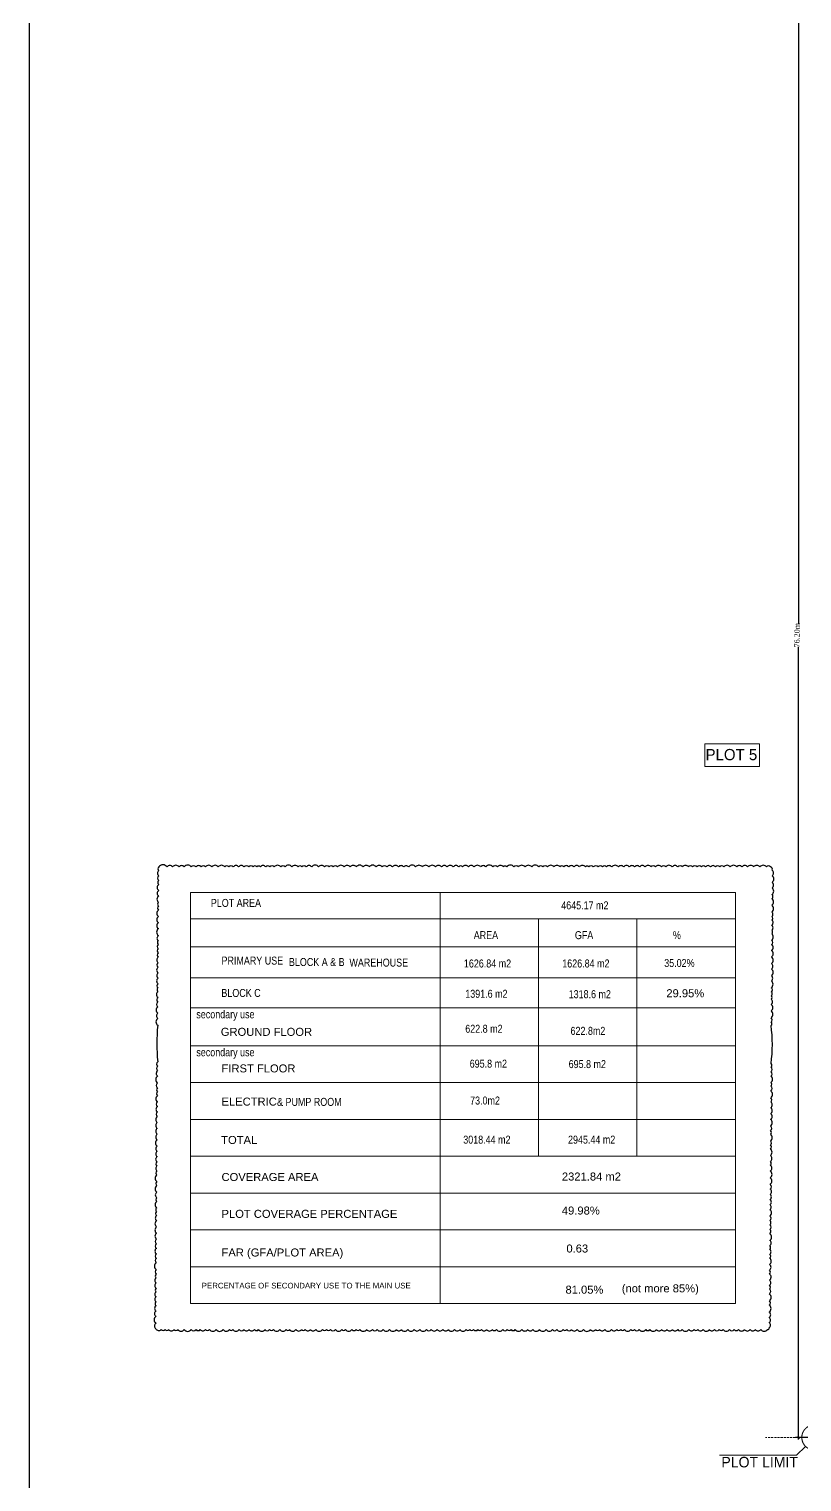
# Model space of a CAD drawing. Header units: millimetres. Extents: x -9083 to 924194, y -232449 to 321637.
# Drawn here: x 564302 to 600997, y 191949 to 260947 of the extents above; entities that cross this region are included whole.
import ezdxf

# ---------------------------------------------------------------- set-up
doc = ezdxf.new("R2010")
doc.units = ezdxf.units.MM
doc.header["$LTSCALE"] = 400
doc.header["$MEASUREMENT"] = 0
doc.header["$PDMODE"] = 3
doc.linetypes.add('( Hidden )', pattern=[0.375, 0.25, -0.125])
doc.linetypes.add('HIDDEN', pattern=[0.375, 0.25, -0.125])
doc.layers.get('0').update_dxf_attribs({"lineweight": 0, "true_color": 0xff1414})
doc.layers.get('Defpoints').update_dxf_attribs({"color": 8, "lineweight": 5})
doc.layers.add('-Wall', color=12, linetype='Continuous')
doc.layers.add('dim', color=7, linetype='Continuous')
for name, color, linetype, lineweight in [('AR-Parapet', 2, 'Continuous', 18), ('AR-PlotLimit', 30, 'HIDDEN', 0), ('BORDER TEXT', 7, 'Continuous', 5), ('DIM-OUT', 3, 'Continuous', 5)]:
    doc.layers.add(name, color=color, linetype=linetype, lineweight=lineweight)
doc.styles.add('arial', font='arial.ttf', dxfattribs={"width": 0.8, "height": 2.2})
doc.styles.add('ROMAN', font='times.ttf')
doc.styles.get("Standard").update_dxf_attribs({"font": 'GOTHIC.TTF', "height": 220})
doc.styles.add('XREF$0$STANDARD', font='verdana.ttf')
doc.dimstyles.new('SITE DIM', dxfattribs={"dimscale": 0, "dimtxt": 250, "dimasz": 100, "dimexe": 150, "dimexo": 150, "dimgap": 0, "dimtad": 0, "dimlfac": 0.001, "dimzin": 0, "dimdsep": 46, "dimtxsty": 'ROMAN', "dimblk": 'OBLIQUE', "dimcen": 150, "dimdle": 100, "dimclrd": 1, "dimclre": 1, "dimclrt": 3, "dimadec": 0, "dimazin": 0, "dimtfac": 100, "dimtix": 1, "dimtofl": 0, "dimtmove": 0, "dimatfit": 0, "dimldrblk": 'OBLIQUE', "dimfxl": 150, "dimtvp": 0.285714, "dimtolj": 1, "dimtzin": 0, "dimarcsym": 0})

# ---------------------------------------------------------------- blocks, each defined once
blk = doc.blocks.new('plot limits')
at = {"lineweight": 15}
for p, q in [((-20401.66, -13362.229), (-20401.24, -13361.809)), ((-20401.24, -13361.809), (-20397.575, -13361.809)), ((-20402.675, -13362.65), (-20402.859, -13362.489)), ((-20402.675, -13362.65), (-20402.474, -13362.493)), ((-20402.081, -13363.244), (-20401.962, -13363.068)), ((-20402.081, -13363.244), (-20401.894, -13363.379))]:
    blk.add_line(p, q, dxfattribs=at)
blk.add_arc((-20402.081, -13362.65), 0.595, 270, 180, dxfattribs=at)
blk = doc.blocks.new('_Oblique')
at = {"color": 0, "linetype": 'ByBlock', "lineweight": -2}
blk.add_line((-0.5, -0.5), (0.5, 0.5), dxfattribs=at)
blk = doc.blocks.new('*D207')
at = {"layer": 'Defpoints', "color": 0, "transparency": 16777216}
for p in [(600835, 270261), (601587, 270261), (601587, 194061)]:
    blk.add_point(p, dxfattribs=at)
at = {"layer": 'DIM-OUT', "color": 1, "lineweight": -2, "transparency": 16777216}
for p, q in [((601437, 270261), (600685, 270261)), ((600835, 270361), (600835, 232712)), ((600835, 193961), (600835, 231609)), ((601437, 194061), (600685, 194061))]:
    blk.add_line(p, q, dxfattribs=at)
at = {"layer": 'DIM-OUT', "color": 1, "lineweight": -2, "transparency": 16777216, "xscale": 100, "yscale": 100, "zscale": 100}
for p, rotation in [((600835, 270261), 90), ((600835, 194061), 270)]:
    blk.add_blockref('_Oblique', p, dxfattribs=dict(at, rotation=rotation))
at = {"layer": 'DIM-OUT', "color": 3, "transparency": 16777216, "insert": (600762, 232161), "char_height": 250, "attachment_point": 5, "rotation": 90, "style": 'ROMAN'}
blk.add_mtext('\\A1;76.20m', dxfattribs=at)

msp = doc.modelspace()

# ---------------------------------------------------------------- linework, layer by layer
at = {"layer": '-Wall', "ltscale": 0.02}
msp.add_lwpolyline([(675218.28376, 276754.70342), (564302.39933, 276754.70342), (564302.39933, 184157.19153), (675218.28376, 184157.19153)], close=True, dxfattribs=at)
at = {"lineweight": 5}
for p, q in [((597835.99787, 219933.54855), (571970.95141, 219933.54855)), ((571970.95141, 219933.54855), (571970.95141, 214470.63122)), ((597835.99787, 218683.54855), (571970.95141, 218683.54855)), ((597835.99787, 217354.62359), (571970.95141, 217354.62359)), ((597835.99787, 215882.08346), (571970.95141, 215882.08346)), ((597835.99787, 214470.63122), (571970.95141, 214470.63122)), ((597835.99787, 214470.63122), (571970.95141, 214470.63122)), ((571970.95141, 214470.63122), (571970.95141, 200417.16049)), ((571970.95141, 212667.16049), (597835.99787, 212667.16049)), ((571970.95141, 210917.16049), (597835.99787, 210917.16049)), ((571970.95141, 209167.16049), (597835.99787, 209167.16049)), ((571970.95141, 207417.16049), (597835.99787, 207417.16049)), ((571970.95141, 205667.16049), (597835.99787, 205667.16049)), ((571970.95141, 203917.16049), (597835.99787, 203917.16049)), ((571970.95141, 202167.16049), (597835.99787, 202167.16049)), ((571970.95141, 200417.16049), (597835.99787, 200417.16049))]:
    msp.add_line(p, q, dxfattribs=at)
for p, q in [((597835.99787, 219933.54855), (597835.99787, 214470.63122)), ((593164.49372, 218683.54855), (593164.49372, 217354.62359)), ((593164.49372, 217354.62359), (593164.49372, 215882.08346)), ((593164.49372, 215882.08346), (593164.49372, 214470.63122)), ((593164.49372, 214470.63122), (593164.49372, 207417.16049)), ((597835.99787, 214470.63122), (597835.99787, 200417.16049))]:
    msp.add_line(p, q)
for points in [[(583821.48543, 219933.54855), (583821.48543, 217354.62359)], [(588492.98958, 218683.54855), (588492.98958, 217354.62359)], [(583821.48543, 217354.62359), (583821.48543, 215882.08346)], [(588492.98958, 217354.62359), (588492.98958, 215882.08346)], [(583821.48543, 215882.08346), (583821.48543, 214470.63122)], [(588492.98958, 215882.08346), (588492.98958, 214470.63122)], [(583821.48543, 214470.63122), (583821.48543, 200417.16049)], [(588492.98958, 214470.63122), (588492.98958, 207417.16049)]]:
    msp.add_lwpolyline(points)
at = {"layer": 'AR-Parapet', "linetype": '( Hidden )'}
msp.add_line((601586.8647, 194060.51725), (599262.07119, 194060.51725), dxfattribs=at)
at = {"layer": 'AR-PlotLimit', "linetype": 'ByBlock', "lineweight": 15}
msp.add_lwpolyline([(596393.68012, 226995.64227), (598988.56414, 226995.64227), (598988.56414, 225917.54941), (596393.68012, 225917.54941)], close=True, dxfattribs=at)
at = {"layer": 'dim', "color": 220}
msp.add_lwpolyline([(570463.74385, 221154.08003, 0.52056705), (570462.53238, 220980.39324, 0.52056705), (570460.80699, 220733.02639, 0.52056705), (570459.26179, 220511.49284, 0.52056705), (570457.95535, 220324.19004, 0.52056705), (570455.95426, 220037.2976, 0.52056705), (570454.12439, 219774.95161, 0.52056705), (570452.01823, 219472.99357, 0.52056705), (570450.83773, 219303.74712, 0.52056705), (570449.39463, 219096.85191, 0.52056705), (570447.31344, 218798.47462, 0.52056705), (570445.27854, 218506.73494, 0.52056705), (570443.31432, 218225.12715, 0.52056705), (570440.99813, 217893.05824, 0.52056705), (570439.27284, 217645.70666, 0.52056705), (570438.08092, 217474.82242, 0.52056705), (570436.68142, 217274.17827, 0.52056705), (570435.2765, 217072.75592, 0.52056705), (570433.84298, 216867.23402, 0.52056705), (570432.02424, 216606.48513, 0.52056705), (570430.52243, 216391.17211, 0.52056705), (570428.62249, 216118.78069, 0.52056705), (570426.91807, 215874.41985, 0.52056705), (570425.06528, 215608.78812, 0.52056705), (570423.62409, 215402.16757, 0.52056705), (570422.43639, 215231.88861, 0.52056705), (570420.57853, 214965.52953, 0.52056705), (570419.00104, 214739.36745, 0.52056705), (570417.43211, 214514.43116, 0.52056705), (570415.26687, 214204.00443, 0.52056705), (570413.57405, 213961.3068, 0.52056705), (570411.29184, 213634.11056, 0.0511581498), (570410.10219, 211898.52423, 0.52056705), (570408.63177, 211687.71258, 0.52056705), (570407.14656, 211474.77995, 0.52056705), (570405.38271, 211221.89956, 0.52056705), (570403.06294, 210889.31693, 0.52056705), (570401.46236, 210659.84367, 0.52056705), (570400.22818, 210482.90165, 0.52056705), (570398.8449, 210284.58194, 0.52056705), (570396.81199, 209993.12709, 0.52056705), (570395.33973, 209782.05096, 0.52056705), (570393.53082, 209522.71097, 0.52056705), (570391.92293, 209292.18993, 0.52056705), (570390.01416, 209018.53203, 0.52056705), (570388.08165, 208741.47139, 0.52056705), (570386.15277, 208464.92956, 0.52056705), (570384.23701, 208190.26966, 0.52056705), (570382.16507, 207893.21988, 0.52056705), (570380.46516, 207649.50499, 0.52056705), (570378.69765, 207396.10072, 0.52056705), (570376.94204, 207144.40034, 0.52056705), (570375.57858, 206948.92387, 0.52056705), (570373.9333, 206713.04188, 0.52056705), (570372.63427, 206526.80212, 0.52056705), (570370.47109, 206216.6704, 0.52056705), (570369.11463, 206022.19593, 0.52056705), (570366.92438, 205708.18336, 0.52056705), (570365.07003, 205442.32783, 0.52056705), (570363.83014, 205264.56693, 0.52056705), (570361.78443, 204971.27592, 0.52056705), (570360.51304, 204788.99839, 0.52056705), (570359.18293, 204598.30303, 0.52056705), (570357.48748, 204355.22902, 0.52056705), (570355.45248, 204063.47408, 0.52056705), (570353.3918, 203768.03666, 0.52056705), (570351.41282, 203484.31298, 0.52056705), (570349.84079, 203258.93418, 0.52056705), (570348.32571, 203041.71889, 0.52056705), (570346.4737, 202776.19906, 0.52056705), (570345.00953, 202566.2826, 0.52056705), (570343.54521, 202356.34579, 0.52056705), (570341.28923, 202032.90832, 0.52056705), (570339.75928, 201813.56187, 0.52056705), (570338.54213, 201639.06128, 0.52056705), (570336.86364, 201398.41851, 0.52056705), (570335.12026, 201148.47291, 0.52056705), (570333.9023, 200973.85533, 0.52056705), (570332.28252, 200741.63039, 0.52056705), (570330.5637, 200495.2045, 0.52056705), (570329.30518, 200314.77329, 0.52056705), (570327.54588, 200062.54395, 0.52056705), (570325.77068, 199808.03594, 0.52056705), (570323.48773, 199480.73289, 0.52056705), (570321.70671, 199225.39073, 0.52056705), (570575.0899, 199186.43007, 0.52056705), (570759.76249, 199186.43007, 0.52056705), (570935.97128, 199186.43007, 0.52056705), (571179.9515, 199186.43007, 0.52056705), (571373.66774, 199186.43007, 0.52056705), (571668.44094, 199186.43007, 0.52056705), (571997.66444, 199186.43007, 0.52056705), (572228.82181, 199186.43007, 0.52056705), (572433.86041, 199186.43007, 0.52056705), (572674.84982, 199186.43007, 0.52056705), (572861.89268, 199186.43007, 0.52056705), (573185.70424, 199186.43007, 0.52056705), (573514.51575, 199186.43007, 0.52056705), (573812.19837, 199186.43007, 0.52056705), (573979.11428, 199186.43007, 0.52056705), (574278.37369, 199186.43007, 0.52056705), (574507.59313, 199186.43007, 0.52056705), (574741.30388, 199186.43007, 0.52056705), (575002.47111, 199186.43007, 0.52056705), (575202.92176, 199186.43007, 0.52056705), (575503.85461, 199186.43007, 0.52056705), (575715.07322, 199186.43007, 0.52056705), (575910.09667, 199186.43007, 0.52056705), (576210.13431, 199186.43007, 0.52056705), (576507.8678, 199186.43007, 0.52056705), (576678.29841, 199186.43007, 0.52056705), (576971.39818, 199186.43007, 0.52056705), (577243.1299, 199186.43007, 0.52056705), (577415.61034, 199186.43007, 0.52056705), (577662.912, 199186.43007, 0.52056705), (577910.11701, 199186.43007, 0.52056705), (578234.4423, 199186.43007, 0.52056705), (578430.48303, 199186.43007, 0.52056705), (578618.08539, 199186.43007, 0.52056705), (578846.39945, 199186.43007, 0.52056705), (579149.80939, 199186.43007, 0.52056705), (579322.67131, 199186.43007, 0.52056705), (579626.97645, 199186.43007, 0.52056705), (579828.87165, 199186.43007, 0.52056705), (580011.65209, 199186.43007, 0.52056705), (580332.62034, 199186.43007, 0.52056705), (580607.73962, 199186.43007, 0.52056705), (580830.51457, 199186.43007, 0.52056705), (581114.5249, 199186.43007, 0.52056705), (581415.22886, 199186.43007, 0.52056705), (581742.32625, 199186.43007, 0.52056705), (581977.88845, 199186.43007, 0.52056705), (582290.67265, 199186.43007, 0.52056705), (582583.9657, 199186.43007, 0.52056705), (582855.74829, 199186.43007, 0.52056705), (583178.99017, 199186.43007, 0.52056705), (583396.11919, 199186.43007, 0.52056705), (583676.36049, 199186.43007, 0.52056705), (583947.57848, 199186.43007, 0.52056705), (584211.04477, 199186.43007, 0.52056705), (584500.55861, 199186.43007, 0.52056705), (584758.4858, 199186.43007, 0.52056705), (585056.71267, 199186.43007, 0.52056705), (585225.15959, 199186.43007, 0.52056705), (585409.7457, 199186.43007, 0.52056705), (585614.9369, 199186.43007, 0.52056705), (585786.1966, 199186.43007, 0.52056705), (586020.78221, 199186.43007, 0.52056705), (586295.30638, 199186.43007, 0.52056705), (586500.14153, 199186.43007, 0.52056705), (586794.17719, 199186.43007, 0.52056705), (587005.30424, 199186.43007, 0.52056705), (587185.72458, 199186.43007, 0.52056705), (587389.20675, 199186.43007, 0.52056705), (587702.59115, 199186.43007, 0.52056705), (587983.28005, 199186.43007, 0.52056705), (588218.39465, 199186.43007, 0.52056705), (588529.26127, 199186.43007, 0.52056705), (588854.94972, 199186.43007, 0.52056705), (589149.11255, 199186.43007, 0.52056705), (589364.81228, 199186.43007, 0.52056705), (589654.27017, 199186.43007, 0.52056705), (589832.92044, 199186.43007, 0.52056705), (590052.52146, 199186.43007, 0.52056705), (590320.45872, 199186.43007, 0.52056705), (590622.81576, 199186.43007, 0.52056705), (590954.81646, 199186.43007, 0.52056705), (591202.41312, 199186.43007, 0.52056705), (591396.56679, 199186.43007, 0.52056705), (591633.47181, 199186.43007, 0.52056705), (591957.4207, 199186.43007, 0.52056705), (592203.3948, 199186.43007, 0.52056705), (592396.76008, 199186.43007, 0.52056705), (592568.70136, 199186.43007, 0.52056705), (592875.75826, 199186.43007, 0.52056705), (593048.89993, 199186.43007, 0.52056705), (593274.26387, 199186.43007, 0.52056705), (593580.5578, 199186.43007, 0.52056705), (593780.82535, 199186.43007, 0.52056705), (594090.32881, 199186.43007, 0.52056705), (594344.41575, 199186.43007, 0.52056705), (594593.95034, 199186.43007, 0.52056705), (594847.95589, 199186.43007, 0.52056705), (595097.48031, 199186.43007, 0.52056705), (595306.20149, 199186.43007, 0.52056705), (595632.35788, 199186.43007, 0.52056705), (595874.3188, 199186.43007, 0.52056705), (596055.02907, 199186.43007, 0.52056705), (596306.18114, 199186.43007, 0.52056705), (596600.2575, 199186.43007, 0.52056705), (596843.24587, 199186.43007, 0.52056705), (597068.54368, 199186.43007, 0.52056705), (597256.79202, 199186.43007, 0.52056705), (597552.06877, 199186.43007, 0.52056705), (597778.81621, 199186.43007, 0.52056705), (597983.02573, 199186.43007, 0.52056705), (598267.24461, 199186.43007, 0.52056705), (598540.12078, 199186.43007, 0.52056705), (598780.03695, 199186.43007, 0.52056705), (599045.92438, 199186.43007, 0.52056705), (599357.5031, 199186.43007, 0.52056705), (599441.8971, 199275.08184, 0.52056705), (599443.57027, 199514.96166, 0.52056705), (599445.24025, 199754.38372, 0.52056705), (599447.07189, 200016.98402, 0.52056705), (599449.36247, 200345.38062, 0.52056705), (599450.79986, 200551.45693, 0.52056705), (599453.04147, 200872.83445, 0.52056705), (599454.62098, 201099.28645, 0.52056705), (599455.92477, 201286.20778, 0.52056705), (599457.61656, 201528.7579, 0.52056705), (599459.63155, 201817.64417, 0.52056705), (599460.93739, 202004.8605, 0.52056705), (599462.79192, 202270.74146, 0.52056705), (599464.89791, 202572.67408, 0.52056705), (599466.16678, 202754.59049, 0.52056705), (599467.89689, 203002.63381, 0.52056705), (599469.08243, 203172.60252, 0.52056705), (599470.78703, 203416.9888, 0.52056705), (599472.97685, 203730.94032, 0.52056705), (599474.39465, 203934.209, 0.52056705), (599475.98832, 204162.69044, 0.52056705), (599477.34869, 204357.7244, 0.52056705), (599478.88662, 204578.21527, 0.52056705), (599480.95869, 204875.28538, 0.52056705), (599482.63427, 205115.51107, 0.52056705), (599484.35572, 205362.31334, 0.52056705), (599486.01637, 205600.3977, 0.52056705), (599487.81016, 205857.57093, 0.52056705), (599489.39034, 206084.11957, 0.52056705), (599491.52102, 206389.59225, 0.52056705), (599493.77602, 206712.8873, 0.52056705), (599495.6976, 206988.38136, 0.52056705), (599496.93124, 207165.24708, 0.52056705), (599498.95787, 207455.80165, 0.52056705), (599501.08007, 207760.0587, 0.52056705), (599502.41198, 207951.01346, 0.52056705), (599503.7218, 208138.79945, 0.52056705), (599505.96888, 208460.96026, 0.52056705), (599507.18422, 208635.20145, 0.52056705), (599508.66968, 208848.16969, 0.52056705), (599510.85595, 209161.61259, 0.52056705), (599512.76767, 209435.69266, 0.52056705), (599514.76644, 209722.25449, 0.52056705), (599516.67866, 209996.40576, 0.52056705), (599518.03775, 210191.25662, 0.52056705), (599520.29263, 210514.53641, 0.52056705), (599521.87558, 210741.48179, 0.52056705), (599523.16021, 210925.65651, 0.52056705), (599525.15455, 211211.58256, 0.52056705), (599526.61489, 211420.9497, 0.52056705), (599528.16765, 211643.56664, 0.52056705), (599529.37582, 211816.7804, 0.0701784933), (599531.0767, 213625.66024, 0.52056705), (599532.24531, 213793.20278, 0.52056705), (599533.62349, 213990.79006, 0.52056705), (599535.92741, 214321.09911, 0.52056705), (599538.03116, 214622.71129, 0.52056705), (599539.76539, 214871.34463, 0.52056705), (599540.92893, 215038.15983, 0.52056705), (599542.2663, 215229.89787, 0.52056705), (599543.59347, 215420.17107, 0.52056705), (599545.84626, 215743.15077, 0.52056705), (599547.55675, 215988.38137, 0.52056705), (599549.77513, 216306.42737, 0.52056705), (599551.60358, 216568.5699, 0.52056705), (599553.8021, 216883.76757, 0.52056705), (599555.87903, 217181.53451, 0.52056705), (599557.84268, 217463.06092, 0.52056705), (599559.3479, 217678.86222, 0.52056705), (599561.43956, 217978.73997, 0.52056705), (599562.64628, 218151.74519, 0.52056705), (599564.29273, 218387.79504, 0.52056705), (599565.97186, 218628.52936, 0.52056705), (599567.17049, 218800.3749, 0.52056705), (599568.65765, 219013.58728, 0.52056705), (599570.92109, 219338.09287, 0.52056705), (599573.12478, 219654.03314, 0.52056705), (599574.43523, 219841.91069, 0.52056705), (599576.64474, 220158.68511, 0.52056705), (599578.47412, 220420.95989, 0.52056705), (599580.66114, 220734.5096, 0.52056705), (599582.47462, 220994.50572, 0.52056705), (599497.3952, 221154.08003, 0.52056705), (599311.94439, 221154.08003, 0.52056705), (599003.44804, 221154.08003, 0.52056705), (598706.15706, 221154.08003, 0.52056705), (598418.17423, 221154.08003, 0.52056705), (598149.38246, 221154.08003, 0.52056705), (597904.12555, 221154.08003, 0.52056705), (597594.36776, 221154.08003, 0.52056705), (597294.83876, 221154.08003, 0.52056705), (597092.63329, 221154.08003, 0.52056705), (596896.48066, 221154.08003, 0.52056705), (596658.67535, 221154.08003, 0.52056705), (596421.37359, 221154.08003, 0.52056705), (596223.95953, 221154.08003, 0.52056705), (596028.57494, 221154.08003, 0.52056705), (595807.81422, 221154.08003, 0.52056705), (595600.34939, 221154.08003, 0.52056705), (595320.22508, 221154.08003, 0.52056705), (595103.53857, 221154.08003, 0.52056705), (594835.36734, 221154.08003, 0.52056705), (594529.5261, 221154.08003, 0.52056705), (594323.29219, 221154.08003, 0.52056705), (594044.38862, 221154.08003, 0.52056705), (593830.50982, 221154.08003, 0.52056705), (593554.11385, 221154.08003, 0.52056705), (593296.85299, 221154.08003, 0.52056705), (593049.66323, 221154.08003, 0.52056705), (592799.72681, 221154.08003, 0.52056705), (592535.94008, 221154.08003, 0.52056705), (592282.3923, 221154.08003, 0.52056705), (591968.14829, 221154.08003, 0.52056705), (591714.41232, 221154.08003, 0.52056705), (591528.39183, 221154.08003, 0.52056705), (591321.26779, 221154.08003, 0.52056705), (591092.0331, 221154.08003, 0.52056705), (590886.6537, 221154.08003, 0.52056705), (590716.72664, 221154.08003, 0.52056705), (590430.67156, 221154.08003, 0.52056705), (590171.81357, 221154.08003, 0.52056705), (589929.76109, 221154.08003, 0.52056705), (589687.55603, 221154.08003, 0.52056705), (589508.64127, 221154.08003, 0.52056705), (589227.14362, 221154.08003, 0.52056705), (588914.15596, 221154.08003, 0.52056705), (588695.51119, 221154.08003, 0.52056705), (588497.70038, 221154.08003, 0.52056705), (588165.4352, 221154.08003, 0.52056705), (587850.21969, 221154.08003, 0.52056705), (587532.49148, 221154.08003, 0.52056705), (587323.89747, 221154.08003, 0.52056705), (586990.67604, 221154.08003, 0.52056705), (586816.98503, 221154.08003, 0.52056705), (586542.54733, 221154.08003, 0.52056705), (586315.81515, 221154.08003, 0.52056705), (585989.2315, 221154.08003, 0.52056705), (585743.30826, 221154.08003, 0.52056705), (585429.43048, 221154.08003, 0.52056705), (585161.99169, 221154.08003, 0.52056705), (584883.47978, 221154.08003, 0.52056705), (584702.12353, 221154.08003, 0.52056705), (584441.56159, 221154.08003, 0.52056705), (584153.00399, 221154.08003, 0.52056705), (583881.73005, 221154.08003, 0.52056705), (583599.31685, 221154.08003, 0.52056705), (583289.79304, 221154.08003, 0.52056705), (582975.01496, 221154.08003, 0.52056705), (582656.87476, 221154.08003, 0.52056705), (582326.19653, 221154.08003, 0.52056705), (582090.96495, 221154.08003, 0.52056705), (581842.6104, 221154.08003, 0.52056705), (581557.28269, 221154.08003, 0.52056705), (581298.82652, 221154.08003, 0.52056705), (581067.76579, 221154.08003, 0.52056705), (580779.51847, 221154.08003, 0.52056705), (580457.35491, 221154.08003, 0.52056705), (580161.38132, 221154.08003, 0.52056705), (579839.41613, 221154.08003, 0.52056705), (579543.24417, 221154.08003, 0.52056705), (579259.58989, 221154.08003, 0.52056705), (578951.99892, 221154.08003, 0.52056705), (578742.18925, 221154.08003, 0.52056705), (578544.02748, 221154.08003, 0.52056705), (578330.63698, 221154.08003, 0.52056705), (578049.82091, 221154.08003, 0.52056705), (577722.44886, 221154.08003, 0.52056705), (577462.28874, 221154.08003, 0.52056705), (577257.99784, 221154.08003, 0.52056705), (577076.5653, 221154.08003, 0.52056705), (576782.93655, 221154.08003, 0.52056705), (576456.82593, 221154.08003, 0.52056705), (576251.79749, 221154.08003, 0.52056705), (575946.68869, 221154.08003, 0.52056705), (575733.46604, 221154.08003, 0.52056705), (575542.87795, 221154.08003, 0.52056705), (575286.41057, 221154.08003, 0.52056705), (575114.1641, 221154.08003, 0.52056705), (574934.85769, 221154.08003, 0.52056705), (574740.53108, 221154.08003, 0.52056705), (574514.73988, 221154.08003, 0.52056705), (574251.68559, 221154.08003, 0.52056705), (573995.77263, 221154.08003, 0.52056705), (573781.12069, 221154.08003, 0.52056705), (573591.66687, 221154.08003, 0.52056705), (573285.3882, 221154.08003, 0.52056705), (572986.21016, 221154.08003, 0.52056705), (572680.25193, 221154.08003, 0.52056705), (572481.04745, 221154.08003, 0.52056705), (572229.14259, 221154.08003, 0.52056705), (572002.33411, 221154.08003, 0.52056705), (571673.54295, 221154.08003, 0.52056705), (571424.55769, 221154.08003, 0.52056705), (571116.60558, 221154.08003, 0.52056705), (570854.75168, 221154.08003, 0.52056705)], format="xyb", close=True, dxfattribs=at)

# ---------------------------------------------------------------- block references
at = {"layer": 'AR-PlotLimit', "lineweight": 15, "xscale": 1000.000000014552, "yscale": 1000.000000014552, "zscale": 1000.000000014552, "rotation": 180}
msp.add_blockref('plot limits', (-19800494.00796, -13168589.36179), dxfattribs=at)

# ---------------------------------------------------------------- texts
at = {"layer": 'AR-PlotLimit', "linetype": 'ByBlock', "lineweight": 15, "insert": (597648.18324, 226487.51082), "char_height": 532.7411016, "width": 5102.6106132, "attachment_point": 5}
msp.add_mtext('{\\fSuperFrench|b0|i0|c2|p2;PLOT 5}', dxfattribs=at)
at = {"layer": 'AR-PlotLimit', "lineweight": 15, "insert": (598992.02427, 192886.62397), "char_height": 500, "width": 4789.0153379, "attachment_point": 5, "style": 'XREF$0$STANDARD'}
msp.add_mtext('{\\fStylus BT|b0|i0|c0|p34;PLOT LIMIT}', dxfattribs=at)
at = {"layer": 'BORDER TEXT', "style": 'arial'}
for s, height, p in [('29.95%%%', 380, (594559.69812, 214967.61689)), ('GROUND FLOOR ', 380, (573405.68398, 213134.30885, 0)), ('FIRST FLOOR ', 380, (573440.28545, 211397.62893)), ('ELECTRIC', 380, (573440.28545, 209821.59721)), (' TOTAL  ', 380, (573278.23539, 207999.77789, 0)), ('COVERAGE AREA', 380, (573440.28545, 206240.71064)), ('2321.84 m2', 380, (589600.25537, 206263.17694, 0)), ('49.98%%%', 380, (589598.53485, 204647.48417)), ('PLOT COVERAGE PERCENTAGE', 380, (573440.28545, 204490.71064)), ('FAR (GFA/PLOT AREA) ', 380, (573440.28545, 202655.56115)), ('0.63', 380, (589815.18036, 202843.72844, 0)), ('PERCENTAGE OF SECONDARY USE TO THE MAIN USE ', 267.52, (572499.51246, 201137.59664)), ('81.05%%%', 380, (589770.62303, 200889.60579)), (' (not more 85%%%) ', 380, (592296.287, 200952.08647))]:
    msp.add_text(s, height=height, dxfattribs=at).set_placement(p)
at = {"layer": 'BORDER TEXT', "char_height": 380, "attachment_point": 1, "style": 'arial'}
for s, insert in [(' PLOT AREA', (572814.00469, 219636.28744)), ('4645.17 m2', (589570.04346, 219520.62227)), (' AREA', (585297.73572, 218106.102)), ('GFA', (590217.41154, 218106.102)), ('%', (594870.71651, 218106.102)), ('PRIMARY USE ', (573440.28545, 216897.44891)), ('BLOCK A & B', (576639.88572, 216830.07617)), ('WAREHOUSE ', (579513.79932, 216802.6242)), ('1626.84 m2', (584947.33519, 216760.46864)), ('1626.84 m2', (589618.83933, 216760.46864)), ('35.02%', (594459.08289, 216783.56244)), ('BLOCK C', (573433.93342, 215360.26591)), ('1391.6 m2', (585013.28508, 215322.06774)), ('1318.6 m2', (589921.41818, 215302.82893)), ('secondary use', (572244.69079, 214347.13939)), ('622.8 m2', (585013.28508, 213660.80526)), (' 622.8m2', (589892.16058, 213561.37129)), ('secondary use', (572244.69079, 212543.66866)), ('695.8 m2', (585223.73496, 212002.47634)), ('695.8 m2', (589921.41818, 211983.23752)), (' & PUMP ROOM', (575959.37577, 210187.94282)), ('73.0m2', (585242.87075, 210252.47634)), ('3018.44 m2', (584917.84693, 208394.68876)), ('2945.44 m2', (589892.16058, 208394.68876))]:
    msp.add_mtext_dynamic_manual_height_columns(s, width=17413.5653186, gutter_width=1717.2, heights=[0], dxfattribs=dict(at, insert=insert))

# ---------------------------------------------------------------- dimensions: what is measured, and where the dimension line sits
at = {"layer": 'DIM-OUT'}
dim = msp.add_linear_dim(base=(600835.26951, 270260.51725), p1=(601586.8647, 194060.51725), p2=(601586.8647, 270260.51725), angle=90, dimstyle='SITE DIM', override={"dimscale": 1, "dimpost": 'm'}, dxfattribs=at)
dim.commit()
dim.dimension.update_dxf_attribs({"geometry": '*D207', "text_midpoint": (600762.39898, 232160.51725)})

doc.saveas('drawing.dxf')
